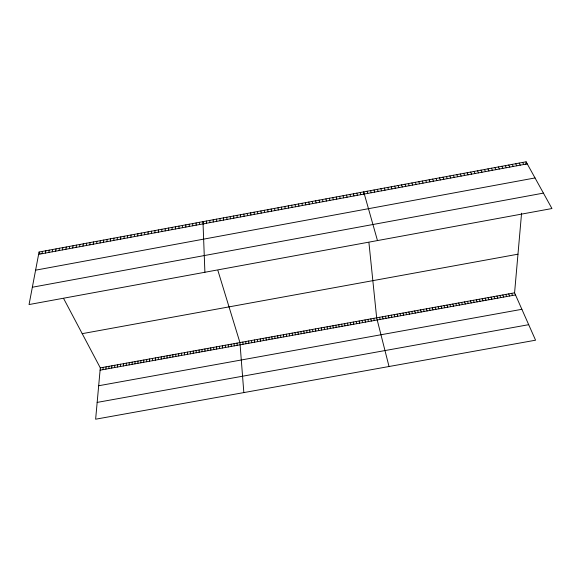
<?xml version="1.0" encoding="UTF-8"?>
<svg xmlns="http://www.w3.org/2000/svg" width="581" height="581" viewBox="0 0 581 581"><rect width="100%" height="100%" fill="white"/><g stroke="black" fill="none" stroke-linecap="round" stroke-linejoin="round"><path stroke-width="0.87" d="M175.782 356.473L175.782 354.207M175.527 228.987L175.535 226.735M172.862 356.995L172.877 354.737M169.95 357.526L169.964 355.26M172.092 229.626L172.107 227.367M168.657 230.258L168.679 228.006M167.03 358.056L167.059 355.79M165.215 230.897L165.251 228.638M164.111 358.586L164.147 356.313M161.198 359.109L161.242 356.843M161.779 231.536L161.83 229.27M158.286 359.639L158.33 357.366M158.352 232.168L158.41 229.909M155.367 360.169L155.425 357.896M152.454 360.692L152.52 358.419M154.916 232.807L154.982 230.541M149.542 361.222L149.615 358.949M146.63 361.752L146.71 359.472M151.481 233.439L151.561 231.173M143.718 362.275L143.805 360.002M148.046 234.078L148.14 231.804M140.805 362.805L140.9 360.525M137.893 363.336L137.995 361.055M144.618 234.709L144.72 232.444M141.19 235.349L141.299 233.075M134.981 363.859L135.097 361.578M132.069 364.389L132.192 362.108M137.755 235.98L137.879 233.707M129.164 364.912L129.287 362.631M134.327 236.62L134.465 234.339M126.251 365.442L126.389 363.154M130.899 237.251L131.045 234.971M123.339 365.965L123.484 363.684M120.434 366.495L120.587 364.207M127.471 237.883L127.631 235.61M117.529 367.025L117.689 364.73M124.043 238.522L124.211 236.242M114.617 367.548L114.791 365.26M111.712 368.078L111.893 365.783M120.616 239.154L120.797 236.874M108.807 368.601L108.988 366.306M105.902 369.124L106.091 366.836M117.195 239.793L117.384 237.506M102.997 369.654L103.2 367.359M63.794 298.823L100.302 367.882L95.633 419.206L535.566 340.197L514.577 292.824L521.578 213.176M525.849 164.619L526.095 161.794L39.058 252.016L29.05 304.553L551.95 208.535L526.095 161.794M113.767 240.425L113.97 238.137M110.346 241.057L110.557 238.769M106.919 241.689L107.144 239.401M103.498 242.328L103.73 240.033M100.077 242.96L100.324 240.665M96.657 243.592L96.911 241.297M93.236 244.223L93.505 241.928M89.815 244.862L90.091 242.56M86.395 245.494L86.685 243.192M82.981 246.126L83.279 243.824M79.561 246.758L79.873 244.456M76.147 247.39L76.467 245.088M72.727 248.022L73.061 245.712M69.313 248.653L69.662 246.344M65.9 249.285L66.256 246.976M62.487 249.917L62.85 247.608M59.073 250.549L59.451 248.24M55.66 251.181L56.052 248.864M52.246 251.813L52.646 249.496M48.84 252.445L49.247 250.128M45.427 253.076L45.848 250.752M42.021 253.708L42.449 251.384M38.615 254.34L527.243 163.864M35.594 270.172L535.028 177.939M32.347 287.232L543.417 193.117M82.212 333.661L517.976 254.187M100.302 367.882L514.577 292.824M100.092 370.177L515.514 294.937M98.676 385.748L521.883 309.303M97.158 402.408L528.695 324.685M522.624 162.44L523.757 164.51M519.153 163.079L520.271 165.149M515.681 163.726L516.792 165.796M512.21 164.365L513.306 166.442M39.058 252.016L40.038 253.882M508.745 165.011L509.827 167.088M505.274 165.65L506.349 167.727M501.81 166.297L502.87 168.374M498.338 166.936L499.391 169.02M494.874 167.582L495.913 169.667M491.41 168.221L492.434 170.306M487.946 168.86L488.962 170.952M484.481 169.507L485.484 171.591M481.017 170.146L482.012 172.237M477.553 170.785L478.533 172.884M474.089 171.431L475.062 173.523M470.632 172.07L471.59 174.169M467.168 172.71L468.119 174.808M463.711 173.349L464.647 175.455M460.254 173.995L461.176 176.094M511.629 293.354L512.558 295.475M508.687 293.892L509.61 296.005M456.797 174.634L457.705 176.74M505.739 294.422L506.654 296.542M453.333 175.273L454.24 177.379M502.797 294.959L503.698 297.08M449.883 175.912L450.769 178.026M499.849 295.489L500.749 297.61M496.908 296.019L497.794 298.147M446.426 176.551L447.305 178.665M493.959 296.557L494.845 298.685M442.969 177.198L443.84 179.304M491.018 297.087L491.889 299.215M439.512 177.837L440.369 179.95M488.076 297.625L488.941 299.752M485.135 298.155L485.992 300.283M436.062 178.476L436.905 180.589M482.194 298.692L483.043 300.82M432.605 179.115L433.441 181.228M479.252 299.222L480.095 301.357M476.311 299.752L477.146 301.888M429.156 179.754L429.976 181.875M473.37 300.29L474.198 302.425M425.706 180.393L426.519 182.514M470.436 300.82L471.249 302.955M422.256 181.032L423.055 183.153M467.494 301.35L468.301 303.493M464.553 301.888L465.352 304.023M418.807 181.671L419.591 183.792M461.619 302.418L462.411 304.56M415.357 182.311L416.134 184.438M458.685 302.948L459.462 305.09M455.744 303.478L456.521 305.621M411.907 182.95L412.677 185.078M452.81 304.016L453.572 306.158M408.458 183.589L409.213 185.717M449.876 304.546L450.631 306.688M405.015 184.228L405.756 186.356M446.942 305.076L447.69 307.226M444.007 305.606L444.748 307.756M401.565 184.867L402.299 186.995M441.073 306.136L441.807 308.286M398.123 185.499L398.842 187.634M438.139 306.674L438.866 308.823M435.205 307.204L435.924 309.353M394.673 186.138L395.385 188.28M432.271 307.734L432.983 309.884M391.231 186.777L391.935 188.919M429.344 308.264L430.042 310.421M387.788 187.416L388.478 189.559M426.41 308.794L427.1 310.951M423.476 309.324L424.166 311.481M384.346 188.055L385.021 190.198M420.55 309.855L421.225 312.019M380.904 188.687L381.572 190.837M417.623 310.392L418.284 312.549M414.689 310.922L415.35 313.079M377.468 189.326L378.122 191.476M203.764 224.251L202.972 221.651L204.897 272.264M217.911 270.528L239.938 342.579L243.838 392.589M411.762 311.452L412.416 313.609M374.026 189.965L374.665 192.115M408.835 311.982L409.474 314.147M370.584 190.604L371.215 192.754M405.908 312.513L406.54 314.677M402.982 313.043L403.606 315.207M367.148 191.236L367.766 193.393M400.055 313.573L400.672 315.737M377.476 240.57L363.706 191.875L363.989 194.584M397.128 314.103L397.738 316.267M360.271 192.514L360.874 194.671M394.201 314.633L394.804 316.798M391.282 315.163L391.87 317.335M356.836 193.146L357.424 195.31M388.355 315.694L388.943 317.865M353.401 193.785L353.974 195.942M385.435 316.224L386.009 318.395M382.509 316.754L383.075 318.925M349.965 194.424L350.532 196.581M379.589 317.277L380.148 319.456M346.53 195.056L347.082 197.22M389.03 366.517L376.662 317.807L368.95 242.8M343.095 195.695L343.64 197.86M373.743 318.337L374.287 320.516M370.823 318.867L371.361 321.046M339.667 196.327L340.197 198.499M367.904 319.397L368.434 321.576M336.232 196.966L336.755 199.138M364.984 319.928L365.5 322.106M362.065 320.458L362.573 322.637M332.804 197.598L333.312 199.77M359.145 320.981L359.646 323.167M329.369 198.237L329.87 200.409M356.226 321.511L356.719 323.697M325.941 198.869L326.428 201.048M353.306 322.041L353.8 324.227M350.394 322.571L350.873 324.757M322.513 199.508L322.985 201.687M347.474 323.101L347.946 325.287M319.085 200.14L319.55 202.319M344.562 323.624L345.02 325.818M341.643 324.154L342.1 326.348M315.657 200.779L316.108 202.958M338.73 324.685L339.173 326.878M312.229 201.411L312.672 203.597M335.818 325.207L336.254 327.408M308.809 202.043L309.237 204.229M332.898 325.738L333.334 327.938M329.986 326.268L330.407 328.461M305.381 202.682L305.802 204.868M327.074 326.798L327.488 328.991M301.953 203.314L302.367 205.5M324.162 327.321L324.568 329.521M321.249 327.851L321.649 330.052M298.532 203.953L298.932 206.139M318.337 328.374L318.729 330.582M295.112 204.585L295.497 206.771M315.432 328.904L315.81 331.112M291.684 205.216L292.061 207.41M312.52 329.434L312.89 331.635M309.608 329.957L309.978 332.165M288.263 205.848L288.626 208.049M306.703 330.487L307.058 332.695M284.843 206.487L285.198 208.681M303.79 331.01L304.139 333.225M300.885 331.54L301.227 333.748M281.422 207.119L281.763 209.32M297.973 332.063L298.314 334.278M278.008 207.751L278.335 209.952M295.068 332.593L295.395 334.809M274.588 208.383L274.907 210.583M292.163 333.124L292.483 335.331M289.258 333.647L289.57 335.862M271.167 209.015L271.48 211.223M286.353 334.177L286.651 336.392M267.754 209.654L268.052 211.854M283.448 334.7L283.739 336.915M280.543 335.222L280.826 337.445M264.333 210.286L264.624 212.493M277.638 335.753L277.921 337.975M260.92 210.918L261.196 213.125M274.733 336.276L275.009 338.498M257.506 211.549L257.768 213.757M271.835 336.806L272.097 339.028M268.93 337.329L269.185 339.551M254.093 212.181L254.34 214.396M266.033 337.859L266.28 340.081M250.68 212.813L250.919 215.028M263.128 338.382L263.367 340.604M247.266 213.445L247.499 215.66M260.23 338.905L260.462 341.134M257.332 339.435L257.55 341.657M243.853 214.077L244.071 216.299M254.427 339.958L254.645 342.187M240.44 214.709L240.65 216.931M251.529 340.481L251.74 342.71M248.632 341.011L248.828 343.24M237.033 215.34L237.23 217.563M245.734 341.534L245.923 343.763M233.62 215.972L233.809 218.195M242.836 342.056L243.018 344.293M230.214 216.604L230.388 218.826M237.019 343.11L237.186 345.346M226.808 217.236L226.968 219.465M234.099 343.64L234.252 345.877M223.402 217.868L223.547 220.097M231.173 344.17L231.325 346.407M228.253 344.7L228.398 346.944M219.988 218.5L220.134 220.729M225.334 345.23L225.472 347.474M216.582 219.131L216.713 221.361M222.414 345.76L222.545 348.004M213.183 219.763L213.3 221.993M219.502 346.283L219.618 348.535M216.582 346.813L216.691 349.058M209.777 220.388L209.886 222.625M213.663 347.344L213.764 349.588M206.371 221.02L206.466 223.257M210.743 347.874L210.838 350.118M207.831 348.404L207.918 350.648M204.911 348.927L204.991 351.178M199.537 222.291L199.61 224.527M201.999 349.457L202.072 351.708M196.102 222.922L196.167 225.167M199.087 349.987L199.145 352.239M196.167 350.51L196.225 352.769M192.674 223.562L192.725 225.806M193.255 351.04L193.299 353.299M189.246 224.193L189.283 226.437M190.343 351.57L190.379 353.829M185.818 224.832L185.847 227.077M187.431 352.093L187.46 354.352M184.518 352.623L184.54 354.882M182.383 225.464L182.405 227.716M181.606 353.154L181.621 355.412M178.955 226.096L178.963 228.355M178.694 353.676L178.701 355.942"/></g></svg>
